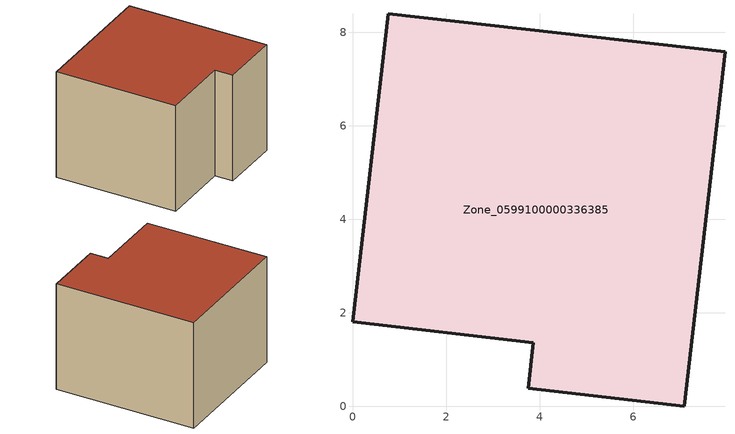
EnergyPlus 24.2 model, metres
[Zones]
Zone_0599100000336385
 floor ground (C_G): 7.96,7.58 7.09,0 3.75,0.39 3.86,1.37 0,1.81 0.76,8.4 z0
 wall outside (C_F): 7.09,0 7.96,7.58 0.76,8.4 0,1.81 3.86,1.37 3.75,0.39 7.09,0 z0:5.91
 roof outside (C_R): 3.75,0.39 7.09,0 7.96,7.58 0.76,8.4 0,1.81 3.86,1.37 z5.91
[BUILDING]
Pand.0599100000336385: North Axis=0; Terrain=City; Loads Convergence Tolerance Value=0.04; Temperature Convergence Tolerance Value=0.4; Solar Distribution=FullExterior; Maximum Number of Warmup Days=25; Minimum Number of Warmup Days=1
[Site:Location]
Rotterdam.The.Hague.AP_ZH_NLD Design_Conditions: Latitude=51.96; Longitude=4.45; Time Zone=1; Elevation=-4.5
[SITE:GROUNDTEMPERATURE:BUILDINGSURFACE]
18, 18, 18, 18, 18, 18, 18, 18, 18, 18, 18, 18
[MATERIAL] Thermal Absorptance=0.9; Solar Absorptance=0.7; Visible Absorptance=0.7
Name | Roughness | Thickness | Conductivity | Density | Specific Heat
G.TI.1975-1991 | MediumSmooth | 0.15 | 0.288461 | 540 | 1210
F.TI.1975-1991 | Rough | 0.3 | 0.230769 | 1920 | 840
R.TI.1975-1991 | MediumRough | 0.2 | 0.153846 | 1500 | 1000
[CONSTRUCTION]
C_G: G.TI.1975-1991
C_F: F.TI.1975-1991
C_R: R.TI.1975-1991
[ZONE]
Zone_0599100000336385: Type=1; Multiplier=1; Ceiling Height=Autocalculate; Volume=Autocalculate; Floor Area=autocalculate; Part of Total Floor Area=Yes
[ZONEINFILTRATION:DESIGNFLOWRATE]
Infil_Zone_0599100000336385: Zone or ZoneList or Space or SpaceList=Zone_0599100000336385; Schedule=AlwaysOn; Design Flow Rate Calculation Method=Flow/Area; Flow Rate per Floor Area=0.003; Constant Term Coefficient=1; Temperature Term Coefficient=0; Velocity Term Coefficient=0; Velocity Squared Term Coefficient=0
[HVACTEMPLATE:ZONE:IDEALLOADSAIRSYSTEM]
Zone_0599100000336385: Maximum Heating Supply Air Temperature=50; Minimum Cooling Supply Air Temperature=13; Maximum Heating Supply Air Humidity Ratio=0.0156; Minimum Cooling Supply Air Humidity Ratio=0.0077; Heating Limit=NoLimit; Cooling Limit=NoLimit; Dehumidification Control Type=ConstantSensibleHeatRatio; Cooling Sensible Heat Ratio=0.7; Dehumidification Setpoint=60; Humidification Control Type=None; Humidification Setpoint=30; Outdoor Air Method=None; Outdoor Air Flow Rate per Person=0.00944; Outdoor Air Flow Rate per Zone Floor Area=0; Outdoor Air Flow Rate per Zone=0; Demand Controlled Ventilation Type=None; Outdoor Air Economizer Type=NoEconomizer; Heat Recovery Type=None; Sensible Heat Recovery Effectiveness=0.7; Latent Heat Recovery Effectiveness=0.65
[ZONECONTROL:THERMOSTAT]
ThermostatControl_Zone_0599100000336385: Zone or ZoneList=Zone_0599100000336385; Control Type Schedule=DualSetpointControlType; Control 1=Thermostat_Zone_0599100000336385; Temperature Difference Between Cutout And Setpoint=0
[THERMOSTATSETPOINT:DUALSETPOINT]
Thermostat_Zone_0599100000336385: Heating Setpoint Temperature Schedule=HeatingSetpoint_Zone_0599100000336385; Cooling Setpoint Temperature Schedule=CoolingSetpoint_Zone_0599100000336385
[SCHEDULE:COMPACT]
HeatingSetpoint_Zone_0599100000336385: Through: 12/31, For: AllDays, Until: 24:00, 21
CoolingSetpoint_Zone_0599100000336385: Through: 12/31, For: AllDays, Until: 24:00, 24
DualSetpointControlType: Through: 12/31, For: AllDays, Until: 24:00, 4
AlwaysOn: Through: 12/31, For: AllDays, Until: 24:00, 1
